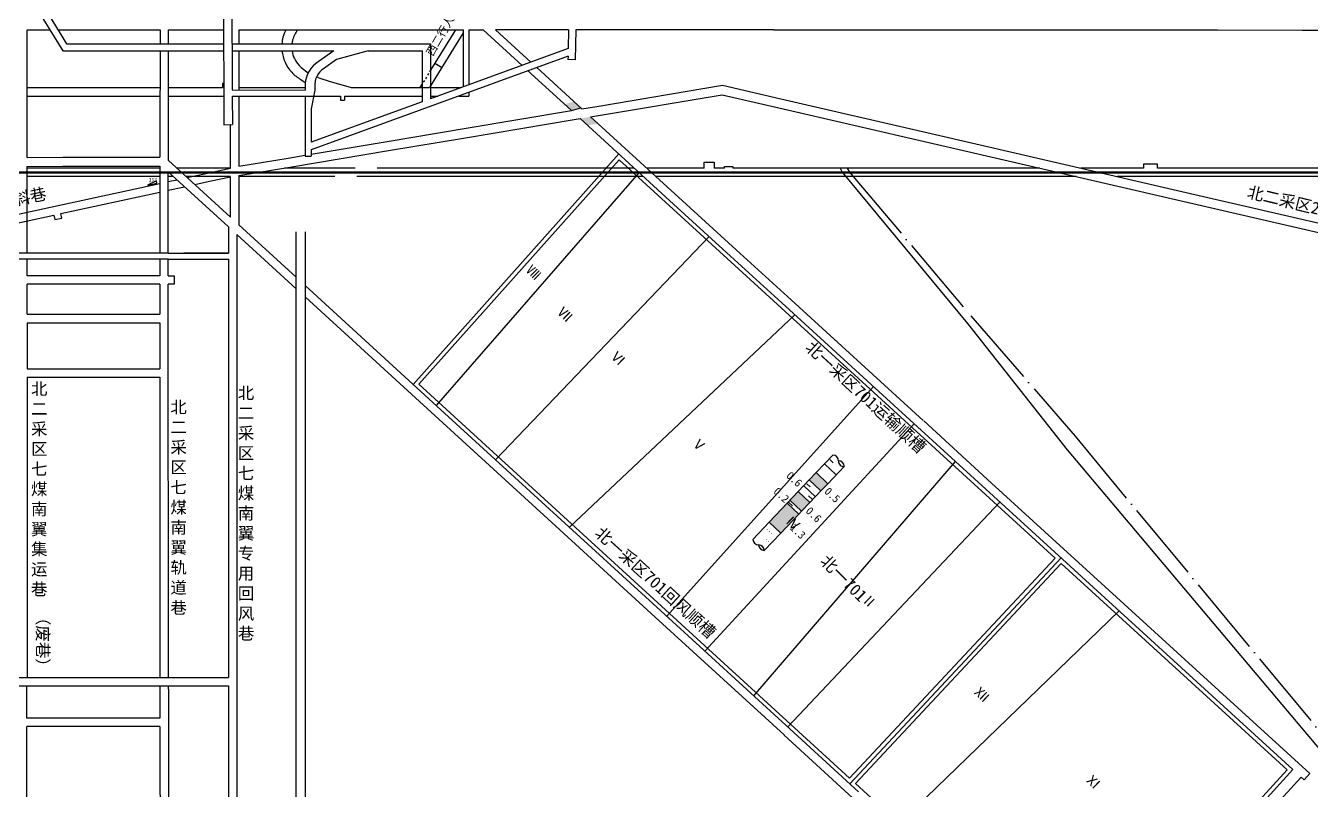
# Model space of a CAD drawing. Header units: millimetres. Extents: x 41513366 to 41522434, y 4590966 to 4600634.
# Drawn here: x 41518487 to 41519129, y 4596599 to 4596981 of the extents above; entities that cross this region are included whole.
import ezdxf

# ---------------------------------------------------------------- set-up
doc = ezdxf.new("R2010")
doc.units = ezdxf.units.MM
for name, pattern in [('ACAD_ISO04W100', [30, 24, -3, 0, -3]), ('JIS_02_1.0', [2, 1, -1]), ('SJHD', [10, 8, -2]), ('上盘交面线(2K)', [48, 40, -4, 0, -4])]:
    doc.linetypes.add(name, pattern=pattern)
for name, color, linetype, lineweight in [('12-1实见断层上盘交面线', 1, 'Continuous', 18), ('12-1实见断层下盘交面线', 1, 'Continuous', 18), ('12煤巷道', 7, 'Continuous', 18), ('2016年12煤进尺', 7, 'Continuous', 18), ('7煤工作面小柱状', 6, 'Continuous', 18), ('7煤工作面编号', 7, 'Continuous', 18), ('7煤巷道', 6, 'Continuous', 18), ('7煤巷道名称', 6, 'Continuous', 18), ('图纸改动标记', 2, 'Continuous', 18), ('岩巷', 30, 'Continuous', 18), ('岩巷巷道名称', 30, 'Continuous', 18), ('工作面月末位置', 7, 'Continuous', 18), ('采空区工作面颜色', 6, 'Continuous', 18)]:
    doc.layers.add(name, color=color, linetype=linetype, lineweight=lineweight)
doc.styles.add('仿宋_GB2312', font='')
doc.styles.add('正体', font='')
doc.styles.add('正等线体', font='simhei.ttf')
doc.styles.get('仿宋_GB2312').set_extended_font_data('宋体')
doc.styles.get('正体').set_extended_font_data('宋体')
doc.linetypes.add('下盘交面线(2K)', pattern='A,40,-4,[148,AAA.SHX,S=2.12164,R=0,X=0,Y=0],-4', length=48)

msp = doc.modelspace()

# ---------------------------------------------------------------- hatches: boundary and pattern name
at = {"layer": '7煤工作面小柱状', "lineweight": -3}
h = msp.add_hatch(color=6, dxfattribs=at)
h.paths.add_polyline_path([(41518881.9357, 4596757.5548), (41518878.4893, 4596753.9323), (41518884.2852, 4596748.418), (41518887.7316, 4596752.0405)], flags=0)
h.paths.add_polyline_path([(41518872.975, 4596748.1365), (41518868.8392, 4596743.7896), (41518874.6351, 4596738.2752), (41518878.7708, 4596742.6221)], flags=0)
h.paths.add_polyline_path([(41518858.4999, 4596732.9223), (41518864.2957, 4596727.4079), (41518873.2565, 4596736.8263), (41518867.4606, 4596742.3406)], flags=0)
at = {"layer": '岩巷', "lineweight": -3, "ltscale": 0.5}
for points in [[(41518760.9686, 4596942.7333), (41518756.2633, 4596941.3251), (41518759.7012, 4596938.1787), (41518764.4096, 4596939.5879)], [(41518769.2969, 4596935.1205), (41518764.0095, 4596934.2357), (41518767.7558, 4596930.807), (41518773.0471, 4596931.6925)]]:
    msp.add_hatch(color=3, dxfattribs=at).paths.add_polyline_path(points, flags=0)

# ---------------------------------------------------------------- linework, layer by layer
at = {"layer": '12-1实见断层上盘交面线', "linetype": '上盘交面线(2K)', "lineweight": -3}
for points in [[(41518897.4114, 4596909.5388), (41518898.4917, 4596907.539), (41518959.191, 4596835.7413), (41519011.16, 4596775.6795)], [(41519011.16, 4596775.6795), (41519281.4026, 4596450.0377)]]:
    msp.add_lwpolyline(points, dxfattribs=at)
at = {"layer": '12-1实见断层下盘交面线', "linetype": '下盘交面线(2K)', "lineweight": -3}
for points in [[(41518893.8522, 4596909.5388), (41518894.9164, 4596907.539), (41518957.5402, 4596832.0408), (41519007.2602, 4596768.9491)], [(41519007.2602, 4596768.9491), (41519272.4756, 4596454.4034)]]:
    msp.add_lwpolyline(points, dxfattribs=at)
at = {"layer": '12煤巷道', "lineweight": -3}
for p, q in [((41518513.618, 4596909.5387), (41518487.987, 4596909.5387)), ((41518554.2755, 4596909.5387), (41518513.618, 4596909.5387)), ((41518589.504, 4596909.5387), (41518562.6437, 4596909.5387)), ((41518651.7934, 4596909.5387), (41518616.4255, 4596909.5387)), ((41518790.9945, 4596909.5387), (41518662.8146, 4596909.5387)), ((41518825.913, 4596909.5387), (41518797.2828, 4596909.5387)), ((41518825.913, 4596909.5387), (41518825.913, 4596912.539)), ((41518825.913, 4596912.539), (41518830.913, 4596912.539)), ((41518830.913, 4596912.539), (41518830.913, 4596909.5387)), ((41518836.087, 4596909.5387), (41518830.913, 4596909.5387)), ((41518836.087, 4596909.5387), (41518836.087, 4596910.339)), ((41518836.087, 4596910.339), (41518840.287, 4596910.339)), ((41518840.287, 4596910.339), (41518840.287, 4596909.5387)), ((41518993.5291, 4596909.5387), (41518840.287, 4596909.5387)), ((41519045.25, 4596909.5387), (41519013.9779, 4596909.5387)), ((41519052.25, 4596911.539), (41519045.25, 4596911.539)), ((41519045.25, 4596911.539), (41519045.25, 4596909.5387)), ((41519052.25, 4596909.5387), (41519052.25, 4596911.539)), ((41519154.177, 4596909.5387), (41519052.25, 4596909.5387)), ((41518513.618, 4596905.3387), (41518487.9876, 4596905.3387)), ((41518554.2689, 4596905.3387), (41518513.618, 4596905.3387)), ((41518561.0134, 4596905.3387), (41518558.4689, 4596905.3387)), ((41518589.504, 4596905.3387), (41518567.2386, 4596905.3387)), ((41518641.6038, 4596905.3387), (41518593.704, 4596905.3387)), ((41518795.5836, 4596905.3387), (41518652.6251, 4596905.3387)), ((41519011.7212, 4596905.3387), (41518801.8776, 4596905.3387)), ((41519184.587, 4596905.3387), (41519032.1699, 4596905.3387))]:
    msp.add_line(p, q, dxfattribs=at)
at = {"layer": '2016年12煤进尺', "color": 4, "lineweight": -3, "ltscale": 2}
msp.add_line((41518694.9346, 4596959.6481), (41518691.5279, 4596961.7444), dxfattribs=at)
at = {"layer": '2016年12煤进尺', "lineweight": -3, "ltscale": 2}
msp.add_line((41518684.0797, 4596949.64), (41518688.8466, 4596949.64), dxfattribs=at)
at = {"layer": '7煤工作面小柱状', "color": 6, "lineweight": -3}
for p, q in [((41518886.0715, 4596761.9017), (41518891.8673, 4596756.3874)), ((41518888.65, 4596764.0628), (41518890.3539, 4596762.4416)), ((41518881.9357, 4596757.5548), (41518887.7316, 4596752.0405)), ((41518872.975, 4596748.1365), (41518878.7708, 4596742.6221)), ((41518877.2051, 4596752.0335), (41518878.909, 4596750.4123)), ((41518878.4893, 4596753.9323), (41518884.2852, 4596748.418)), ((41518867.4606, 4596742.3406), (41518873.2565, 4596736.8263)), ((41518868.3233, 4596742.6981), (41518870.0272, 4596741.077)), ((41518868.8392, 4596743.7896), (41518874.6351, 4596738.2752)), ((41518878.1587, 4596745.9387), (41518879.8626, 4596744.3175)), ((41518858.4999, 4596732.9223), (41518864.2957, 4596727.4079))]:
    msp.add_line(p, q, dxfattribs=at)
for points in [[(41518890.2072, 4596766.2486), (41518881.9357, 4596757.5548), (41518878.4893, 4596753.9323), (41518872.975, 4596748.1365), (41518867.4606, 4596742.3406), (41518858.4999, 4596732.9223), (41518850.2284, 4596724.2284)], [(41518896.0031, 4596760.7343), (41518887.7316, 4596752.0405), (41518884.2852, 4596748.418), (41518878.7708, 4596742.6221), (41518874.6351, 4596738.2752), (41518873.2565, 4596736.8263), (41518864.2957, 4596727.4079), (41518856.0243, 4596718.7141)], [(41518875.7321, 4596751.0344), (41518881.528, 4596745.5201)]]:
    msp.add_lwpolyline(points, dxfattribs=at)
for centre, radius, start, end in [((41518890.02, 4596763.2709), 3.0681, 2.7302173, 85.6667975), ((41518893.0659, 4596760.5601), 2.8569, 3.9278189, 89.6255975), ((41518895.5967, 4596763.2047), 2.5036, 175.6280402, 279.3408378), ((41518853.384, 4596724.6436), 3.1828, 187.495032, 265.3571131), ((41518856.2112, 4596721.8121), 3.1036, 186.3045528, 266.5475916), ((41518853.1277, 4596718.5712), 2.9001, 2.8246015, 90.027544)]:
    msp.add_arc(centre, radius, start, end, dxfattribs=at)
at = {"layer": '7煤巷道', "lineweight": -3}
for p, q in [((41518593.704, 4596978.545), (41518593.704, 4596971.577)), ((41518593.704, 4596968.077), (41518593.704, 4596948.4752)), ((41518742.4967, 4596959.6184), (41518764.9841, 4596939.0628)), ((41518761.5992, 4596963.5965), (41518757.9998, 4596963.6619)), ((41518593.704, 4596945.4399), (41518593.704, 4596910.4004)), ((41518769.2969, 4596935.1205), (41518841.9156, 4596868.7402)), ((41518589.504, 4596909.5153), (41518589.504, 4596931.1904)), ((41518589.504, 4596931.1904), (41518589.6825, 4596931.1872)), ((41518589.504, 4596884.9866), (41518589.504, 4596905.2167)), ((41518593.704, 4596905.7364), (41518593.704, 4596881.1475)), ((41518558.4372, 4596867.0603), (41518456.859, 4596867.0456)), ((41518558.4382, 4596864.0603), (41518456.859, 4596864.0456)), ((41518558.4372, 4596867.06), (41518588.518, 4596867.062)), ((41518558.4382, 4596864.06), (41518588.5182, 4596864.062)), ((41518588.518, 4596867.062), (41518566.2867, 4596867.062)), ((41518554.2411, 4596855.767), (41518487.9948, 4596855.767)), ((41518483.7021, 4596651.2121), (41518487.9188, 4596651.226)), ((41518487.9031, 4596635.1), (41518487.9021, 4596651.226)), ((41518487.9126, 4596480.9), (41518487.9034, 4596630.9)), ((41519119.9188, 4596609.4198), (41519015.6808, 4596495.4112)), ((41519128.3673, 4596607.3971), (41519125.5332, 4596604.2974)), ((41519124.0557, 4596605.6454), (41519019.7963, 4596491.6134))]:
    msp.add_line(p, q, dxfattribs=at)
for points in [[(41518487.9771, 4596978.545), (41518499.3137, 4596978.545)], [(41518487.9862, 4596914.7987), (41518487.9771, 4596978.545)], [(41518503.4179, 4596978.545), (41518554.3246, 4596978.545)], [(41518554.3246, 4596978.545), (41518554.3219, 4596971.577)], [(41518558.5219, 4596971.577), (41518558.5246, 4596978.545)], [(41518558.5246, 4596978.545), (41518586.054, 4596978.545)], [(41518593.704, 4596978.545), (41518617.1835, 4596978.545)], [(41518617.1835, 4596978.545), (41518705.6189, 4596978.545)], [(41518708.4189, 4596978.545), (41518715.5805, 4596978.545)], [(41518715.5805, 4596978.545), (41518735.05, 4596960.7374)], [(41518721.8712, 4596978.4831), (41518739.5006, 4596962.3585)], [(41518758.269, 4596978.4811), (41518721.8712, 4596978.4831)], [(41518758.269, 4596978.4811), (41518758.0992, 4596969.1327)], [(41518761.8696, 4596978.4809), (41518761.5992, 4596963.5965)], [(41518860.5429, 4596978.4757), (41518761.8696, 4596978.4809)], [(41518860.6574, 4596978.4756), (41518902.8008, 4596978.551), (41518950.7797, 4596978.489), (41518997.6182, 4596978.453), (41519043.9353, 4596978.419), (41519082.2458, 4596978.411), (41519124.6837, 4596978.397), (41519169.8479, 4596978.345), (41519217.0446, 4596978.327), (41519260.5508, 4596978.317), (41519308.3166, 4596978.3), (41519354.7056, 4596978.234), (41519400.5309, 4596978.23), (41519449.3272, 4596978.339), (41519496.3889, 4596978.428), (41519545.5949, 4596978.474), (41519551.0774, 4596978.4731)], [(41518554.3205, 4596968.077), (41518554.305, 4596928.5277), (41518554.2838, 4596914.93)], [(41518558.4814, 4596913.3434), (41518558.505, 4596928.5226), (41518558.5205, 4596968.077)], [(41518758.0291, 4596965.2758), (41518757.9998, 4596963.6619)], [(41518738.0458, 4596957.9972), (41518739.3866, 4596956.7709), (41518759.7012, 4596938.1787)], [(41518764.9841, 4596939.0628), (41518772.3958, 4596940.3031), (41518835.2006, 4596950.813), (41518864.249, 4596944.1066)], [(41518769.2969, 4596935.1205), (41518773.155, 4596935.7662), (41518835.0574, 4596946.125), (41518863.2142, 4596939.6245)], [(41518864.249, 4596944.1066), (41518939.2558, 4596926.7898)], [(41518706.1421, 4596929.216), (41518759.7012, 4596938.1787)], [(41518706.9013, 4596924.6791), (41518762.1363, 4596933.9223)], [(41518762.1363, 4596933.9223), (41518764.0095, 4596934.2357)], [(41518764.0095, 4596934.2357), (41518806.9314, 4596894.9531), (41518839.0876, 4596865.6349), (41518864.7946, 4596842.266)], [(41518863.2142, 4596939.6245), (41518938.221, 4596922.3077)], [(41518667.6806, 4596922.7798), (41518706.1421, 4596929.216)], [(41518629.8, 4596916.4408), (41518667.6806, 4596922.7798)], [(41518668.4398, 4596918.2429), (41518706.9013, 4596924.6791)], [(41518938.221, 4596922.3077), (41519067.754, 4596892.4024)], [(41518939.2558, 4596926.7898), (41519068.7888, 4596896.8845)], [(41518487.9862, 4596914.7987), (41518505.756, 4596914.973), (41518548.6609, 4596914.93), (41518554.2838, 4596914.93)], [(41518618.3664, 4596914.5275), (41518626.8, 4596915.9388)], [(41518619.1256, 4596909.9905), (41518668.4397, 4596918.2429)], [(41518668.4397, 4596918.2429), (41518668.4398, 4596918.2429)], [(41518487.9869, 4596910.2985), (41518505.7953, 4596910.4732)], [(41518487.9931, 4596867.0501), (41518487.9869, 4596910.2985)], [(41518505.7564, 4596910.473), (41518548.6564, 4596910.43), (41518554.2768, 4596910.43)], [(41518554.2768, 4596910.43), (41518554.232, 4596881.6261), (41518554.2372, 4596867.0597)], [(41518558.4814, 4596913.3434), (41518589.504, 4596884.9866)], [(41518593.704, 4596910.4004), (41518618.3664, 4596914.5275)], [(41518593.704, 4596905.7364), (41518619.1256, 4596909.9905)], [(41518558.4372, 4596867.06), (41518558.432, 4596881.6293), (41518558.4725, 4596907.6613)], [(41518558.4725, 4596907.6613), (41518588.5171, 4596880.1984)], [(41519068.7888, 4596896.8845), (41519185.7336, 4596869.8855)], [(41519067.754, 4596892.4024), (41519184.6988, 4596865.4034)], [(41518588.5171, 4596880.1984), (41518588.518, 4596867.062)], [(41518592.7174, 4596876.3591), (41518622.284, 4596849.3332)], [(41518592.7174, 4596876.3591), (41518622.284, 4596849.3332)], [(41518592.7174, 4596876.3591), (41518592.7466, 4596443.8938)], [(41518593.704, 4596881.1475), (41518622.284, 4596855.0234)], [(41518622.284, 4596411.4058), (41518622.284, 4596877.791)], [(41518626.884, 4596469.551), (41518626.884, 4596877.791)], [(41518487.9948, 4596855.767), (41518487.9936, 4596864.0501)], [(41518554.2382, 4596864.0597), (41518554.2411, 4596855.767)], [(41518558.4411, 4596855.7621), (41518558.4382, 4596864.06)], [(41518588.5182, 4596864.062), (41518588.5323, 4596655.426)], [(41518841.9156, 4596868.7402), (41518867.6198, 4596845.3739)], [(41518841.9156, 4596868.7402), (41518867.6198, 4596845.3739)], [(41518554.2426, 4596851.5595), (41518487.9954, 4596851.5361)], [(41518487.9975, 4596836.5779), (41518487.9954, 4596851.5361)], [(41518554.2426, 4596851.5595), (41518554.2479, 4596836.5734)], [(41518558.4411, 4596855.7621), (41518561.4411, 4596855.7621), (41518561.4411, 4596851.5621)], [(41518561.4411, 4596851.5621), (41518558.4426, 4596851.561)], [(41518558.5119, 4596655.426), (41518558.4426, 4596851.561)], [(41518626.884, 4596850.8187), (41518628.7405, 4596849.1218), (41518692.5415, 4596790.8007), (41518748.7966, 4596739.3726)], [(41518626.884, 4596845.1284), (41518689.7078, 4596787.7007), (41518745.9627, 4596736.2727)], [(41518626.884, 4596845.1284), (41518689.7078, 4596787.7007), (41518745.9627, 4596736.2727)], [(41518867.6241, 4596845.3699), (41518935.4031, 4596783.5339)], [(41518864.7934, 4596842.2671), (41518932.5724, 4596780.4311), (41518966.6195, 4596749.282)], [(41518487.9975, 4596836.5779), (41518554.2479, 4596836.5734)], [(41518487.998, 4596832.3779), (41518487.998, 4596809.3779)], [(41518487.998, 4596832.3779), (41518554.2494, 4596832.3734)], [(41518554.2494, 4596832.3734), (41518554.2575, 4596809.3734)], [(41518487.998, 4596805.1779), (41518487.998, 4596655.426)], [(41518554.259, 4596805.1734), (41518554.3119, 4596655.426)], [(41518935.5912, 4596783.3618), (41518969.4545, 4596752.3808)], [(41518966.6204, 4596749.2811), (41519119.9188, 4596609.4198)], [(41518969.4512, 4596752.3839), (41519128.3673, 4596607.3971)], [(41518745.963, 4596736.2725), (41518801.513, 4596685.5245), (41518865.8676, 4596626.6629)], [(41518748.7958, 4596739.3734), (41518804.3458, 4596688.6254), (41518868.7022, 4596629.7621)], [(41518063.0813, 4596655.462), (41518063.0814, 4596655.462), (41518207.536, 4596655.462), (41518302.3594, 4596655.45), (41518349.4432, 4596655.447), (41518442.5098, 4596655.426), (41518483.7027, 4596655.426), (41518588.5323, 4596655.426)], [(41518487.9021, 4596651.226), (41518588.5326, 4596651.226)], [(41518554.3134, 4596651.226), (41518554.314, 4596649.5628)], [(41518554.314, 4596649.564), (41518554.3147, 4596635.1)], [(41518558.514, 4596649.5643), (41518558.5134, 4596651.226)], [(41518558.514, 4596649.564), (41518558.5147, 4596635.1)], [(41518588.5326, 4596651.226), (41518588.5337, 4596635.1)], [(41518554.3147, 4596635.1), (41518487.9031, 4596635.1)], [(41518558.5147, 4596635.1), (41518558.5149, 4596630.9)], [(41518588.5337, 4596635.1), (41518588.5361, 4596600)], [(41518554.3149, 4596630.9), (41518487.9034, 4596630.9)], [(41518554.3149, 4596630.9), (41518554.318, 4596562.824), (41518554.323, 4596519.628), (41518554.3387, 4596480.9)], [(41518558.5149, 4596630.9), (41518558.518, 4596562.824), (41518558.523, 4596519.6281), (41518558.542, 4596472.6564), (41518558.5422, 4596466.4621)], [(41518865.8717, 4596626.6592), (41518900.2737, 4596595.2068), (41518936.346, 4596562.3496), (41519050.7544, 4596457.5636)], [(41518868.7056, 4596629.7589), (41518903.1077, 4596598.3065)], [(41519124.0557, 4596605.6454), (41519125.5332, 4596604.2974)]]:
    msp.add_lwpolyline(points, dxfattribs=at)
at = {"layer": '7煤巷道', "lineweight": -3, "ltscale": 10}
for points in [[(41518487.9964, 4596809.3779), (41518554.2478, 4596809.3734)], [(41518487.9962, 4596805.1779), (41518554.2476, 4596805.1734)]]:
    msp.add_lwpolyline(points, dxfattribs=at)
at = {"layer": '7煤巷道', "lineweight": -3}
msp.add_lwpolyline([(41518588.5361, 4596600), (41518588.538, 4596571.2119, 0.00001144), (41518588.538, 4596571.2118), (41518588.543, 4596527.096), (41518588.5373, 4596442.4591)], format="xyb", dxfattribs=at)
at = {"layer": '图纸改动标记', "color": 3, "linetype": 'ByBlock', "lineweight": -3, "ltscale": 2}
msp.add_lwpolyline([(41518631.7894, 4596955.3641), (41518631.7641, 4596955.3764)], dxfattribs=at)
at = {"layer": '图纸改动标记', "color": 4, "linetype": 'ByBlock', "lineweight": -3, "ltscale": 2}
msp.add_lwpolyline([(41519402.272, 4596907.039), (41516489.893, 4596907.039)], dxfattribs=at)
at = {"layer": '图纸改动标记', "color": 3, "lineweight": -3, "ltscale": 2}
msp.add_lwpolyline([(41519281.9457, 4596907.439), (41516490.0198, 4596907.439)], dxfattribs=at)
at = {"layer": '岩巷', "lineweight": -3}
for p, q in [((41518585.92, 4597014.0831), (41518586.2325, 4596931.1742)), ((41518590.12, 4597014.0989), (41518590.3673, 4596948.4794)), ((41518483.6268, 4597004.1592), (41518505.7246, 4596968.077)), ((41518487.731, 4597004.1592), (41518507.6854, 4596971.577)), ((41518705.6189, 4596978.545), (41518705.6189, 4596972.6439)), ((41518705.6189, 4596972.6439), (41518705.6189, 4596950.0175)), ((41518708.4189, 4596978.545), (41518708.4189, 4596972.6439)), ((41518708.4189, 4596972.6439), (41518708.4189, 4596951.0374)), ((41518505.7246, 4596968.077), (41518586.0934, 4596968.077)), ((41518507.6854, 4596971.577), (41518586.0802, 4596971.577)), ((41518590.2803, 4596971.577), (41518689.442, 4596971.577)), ((41518590.2803, 4596971.577), (41518689.442, 4596971.577)), ((41518590.2935, 4596968.077), (41518641.0455, 4596968.077)), ((41518590.2935, 4596968.077), (41518641.0455, 4596968.077)), ((41518641.0455, 4596968.077), (41518633.3194, 4596962.5413)), ((41518641.0455, 4596968.077), (41518633.3194, 4596962.5413)), ((41518658.235, 4596968.077), (41518642.412, 4596963.6433)), ((41518658.235, 4596968.077), (41518642.412, 4596963.6433)), ((41518658.235, 4596968.077), (41518685.242, 4596968.077)), ((41518658.235, 4596968.077), (41518685.242, 4596968.077)), ((41518685.242, 4596968.077), (41518685.242, 4596942.5955)), ((41518685.242, 4596968.077), (41518685.242, 4596942.5955)), ((41518689.442, 4596971.577), (41518689.442, 4596944.1253)), ((41518689.442, 4596971.577), (41518689.442, 4596944.1253)), ((41518642.412, 4596963.6433), (41518635.882, 4596958.9646)), ((41518642.412, 4596963.6433), (41518635.882, 4596958.9646)), ((41518624.64, 4596953.7242), (41518626.8452, 4596952.1853)), ((41518633.535, 4596954.5111), (41518639.2681, 4596952.7915)), ((41518487.9812, 4596949.6394), (41518496.457, 4596949.6395)), ((41518496.457, 4596949.6395), (41518504.1471, 4596949.6395)), ((41518504.1471, 4596949.6395), (41518509.9093, 4596949.6395)), ((41518509.9093, 4596949.6395), (41518518.5606, 4596949.6395)), ((41518518.5606, 4596949.6395), (41518539.0051, 4596949.6396)), ((41518539.0051, 4596949.6396), (41518554.3133, 4596949.6397)), ((41518558.5133, 4596949.6397), (41518560.8691, 4596949.6397)), ((41518560.8691, 4596949.6397), (41518567.7167, 4596949.6397)), ((41518567.7167, 4596949.6397), (41518585.5889, 4596949.6398)), ((41518586.1551, 4596951.7248), (41518585.5889, 4596951.7248)), ((41518585.5889, 4596951.7248), (41518585.5889, 4596949.6398)), ((41518590.3673, 4596948.4794), (41518626.8, 4596948.4334)), ((41518590.3673, 4596948.4794), (41518626.8, 4596948.4334)), ((41518593.704, 4596949.6399), (41518626.8, 4596949.64)), ((41518626.8, 4596951.628), (41518626.8, 4596948.4334)), ((41518626.8, 4596951.628), (41518626.8, 4596948.4334)), ((41518631.6, 4596948.428), (41518629.8, 4596939.095)), ((41518631.6, 4596948.428), (41518629.8, 4596939.095)), ((41518631.6, 4596951.628), (41518631.6, 4596948.428)), ((41518631.6, 4596951.628), (41518631.6, 4596948.428)), ((41518639.2681, 4596952.7915), (41518645.6919, 4596950.8647)), ((41518645.6919, 4596950.8647), (41518649.775, 4596949.64)), ((41518649.775, 4596949.64), (41518652.675, 4596949.64)), ((41518652.675, 4596949.64), (41518662.2321, 4596949.64)), ((41518662.2321, 4596949.64), (41518684.0797, 4596949.64)), ((41518689.442, 4596949.64), (41518704.5824, 4596949.64)), ((41518708.4189, 4596947.206), (41518708.4189, 4596945.44)), ((41518487.9818, 4596945.4394), (41518496.457, 4596945.4395)), ((41518496.457, 4596945.4395), (41518504.1471, 4596945.4395)), ((41518504.1471, 4596945.4395), (41518509.9093, 4596945.4395)), ((41518509.9093, 4596945.4395), (41518518.5606, 4596945.4395)), ((41518518.5606, 4596945.4395), (41518539.0052, 4596945.4396)), ((41518539.0052, 4596945.4396), (41518554.3116, 4596945.4397)), ((41518558.5116, 4596945.4397), (41518560.8691, 4596945.4397)), ((41518560.8691, 4596945.4397), (41518567.7167, 4596945.4397)), ((41518567.7167, 4596945.4397), (41518586.1787, 4596945.4398)), ((41518590.3786, 4596945.4794), (41518626.8, 4596945.4334)), ((41518590.3786, 4596945.4794), (41518590.4325, 4596931.19)), ((41518590.3786, 4596945.4794), (41518626.8, 4596945.4334)), ((41518590.3786, 4596945.4794), (41518590.4325, 4596931.19)), ((41518593.704, 4596945.4399), (41518629.109, 4596945.44)), ((41518626.8, 4596945.4334), (41518626.8, 4596915.5181)), ((41518626.8, 4596945.4334), (41518626.8, 4596915.5181)), ((41518629.109, 4596945.44), (41518631.0237, 4596945.44)), ((41518631.0237, 4596945.44), (41518644.468, 4596945.44)), ((41518644.468, 4596945.44), (41518644.468, 4596943.44)), ((41518644.468, 4596943.44), (41518646.468, 4596943.44)), ((41518646.468, 4596945.44), (41518646.468, 4596943.44)), ((41518646.468, 4596945.44), (41518652.675, 4596945.44)), ((41518647.83, 4596945.44), (41518652.675, 4596945.44)), ((41518652.675, 4596945.44), (41518662.2321, 4596945.44)), ((41518662.2321, 4596945.44), (41518685.242, 4596945.44)), ((41518689.442, 4596945.44), (41518693.0514, 4596945.44)), ((41518703.5703, 4596945.44), (41518708.4189, 4596945.44)), ((41518629.8, 4596939.095), (41518629.8, 4596922.4016)), ((41518629.8, 4596939.095), (41518629.8, 4596922.4016)), ((41518586.2325, 4596931.1742), (41518590.4325, 4596931.19)), ((41518586.2325, 4596931.1742), (41518590.4325, 4596931.19)), ((41518626.8, 4596915.5181), (41518629.8, 4596915.5181)), ((41518626.8, 4596915.5181), (41518629.8, 4596915.5181)), ((41518629.8, 4596918.5702), (41518629.8, 4596915.5181)), ((41518629.8, 4596918.5702), (41518629.8, 4596915.5181))]:
    msp.add_line(p, q, dxfattribs=at)
at = {"layer": '岩巷', "linetype": 'ByBlock', "lineweight": -3, "ltscale": 0.5}
for p, q in [((41518501.3886, 4596886.076), (41518501.8748, 4596883.8279)), ((41518501.8748, 4596883.8279), (41518505.2957, 4596884.5678)), ((41518505.2957, 4596884.5678), (41518504.8095, 4596886.8158))]:
    msp.add_line(p, q, dxfattribs=at)
at = {"layer": '岩巷', "lineweight": -3}
for points in [[(41518701.8658, 4596978.545), (41518689.442, 4596958.3546)], [(41518705.6189, 4596977.0117), (41518691.9687, 4596954.8282)], [(41518758.0992, 4596969.1327), (41518689.442, 4596944.1253)], [(41518758.0992, 4596969.1327), (41518689.442, 4596944.1253)], [(41518623.7448, 4596960.701), (41518624.714, 4596959.7597)], [(41518624.714, 4596959.7597), (41518628.2868, 4596957.0755)], [(41518758.0291, 4596965.2758), (41518629.8, 4596918.5702)], [(41518758.0291, 4596965.2758), (41518629.8, 4596918.5702)], [(41518633.535, 4596954.5111), (41518632.4652, 4596955.0338)], [(41518691.9687, 4596954.8282), (41518688.8466, 4596949.64)], [(41518685.242, 4596951.529), (41518684.0797, 4596949.64)], [(41518685.242, 4596942.5955), (41518629.8, 4596922.4016)], [(41518685.242, 4596942.5955), (41518629.8, 4596922.4016)], [(41518578.0867, 4596907.0268), (41518589.504, 4596909.5153)], [(41518499.6211, 4596889.9908), (41518554.2635, 4596901.8545)], [(41518548.0289, 4596900.9231), (41518552.7771, 4596901.9932), (41518552.5512, 4596903.1918), (41518548.0289, 4596900.9231)], [(41518558.4649, 4596902.7667), (41518562.798, 4596903.7074)], [(41518567.8284, 4596904.7996), (41518578.09, 4596907.0275)], [(41518571.6281, 4596901.3264), (41518578.9811, 4596902.9232)], [(41518578.9811, 4596902.9232), (41518589.504, 4596905.2167)], [(41518504.8095, 4596886.8158), (41518554.277, 4596897.5583)], [(41518558.4582, 4596898.4664), (41518566.598, 4596900.234)], [(41518408.9236, 4596870.3752), (41518499.6211, 4596889.9908)], [(41518457.3078, 4596876.5424), (41518501.3886, 4596886.076)]]:
    msp.add_lwpolyline(points, dxfattribs=at)
at = {"layer": '岩巷', "linetype": 'JIS_02_1.0', "lineweight": -3}
msp.add_lwpolyline([(41518689.442, 4596958.3546), (41518685.242, 4596951.529)], dxfattribs=at)
at = {"layer": '岩巷', "color": 2, "lineweight": -3, "ltscale": 0.5}
msp.add_lwpolyline([(41518759.7012, 4596938.1787), (41518764.4096, 4596939.5879)], dxfattribs=at)
at = {"layer": '岩巷', "color": 1, "linetype": 'ACAD_ISO04W100', "lineweight": -3, "ltscale": 0.5}
msp.add_lwpolyline([(41518624.4448, 4596905.1003), (41518624.4113, 4596905.3387)], dxfattribs=at)
at = {"layer": '岩巷', "lineweight": -3}
for centre, radius, start, end in [((41518633.6958, 4596969.9782), 18.603, 165.1055876, 175.069736), ((41518633.6958, 4596969.9782), 18.603, 165.1055876, 175.069736), ((41518633.6928, 4596969.976), 18.6007, 152.5689431, 165.0967484), ((41518633.7005, 4596969.9773), 13.6076, 165.1069945, 173.2487395), ((41518633.7005, 4596969.9773), 13.6076, 165.1069945, 173.2487395), ((41518633.6928, 4596969.976), 13.6005, 140.946196, 165.0934987), ((41518633.6958, 4596969.9782), 18.603, 185.8657588, 222.9927776), ((41518633.7005, 4596969.9773), 13.6076, 188.027627, 222.9766903), ((41518640.5996, 4596950.7884), 13.8251, 121.7756186, 176.5181768), ((41518640.5996, 4596950.7884), 13.8251, 121.7756186, 176.5181768), ((41518633.8003, 4596970.0934), 18.758, 223.0325539, 240.7684506), ((41518641.0204, 4596951.0477), 9.4382, 122.9849857, 176.4750592), ((41518641.0204, 4596951.0477), 9.4382, 122.9849857, 176.4750592)]:
    msp.add_arc(centre, radius, start, end, dxfattribs=at)
at = {"layer": '工作面月末位置', "color": 205, "lineweight": -3}
msp.add_line((41518680.7307, 4596801.5971), (41518783.3339, 4596916.5497), dxfattribs=at)
for points in [[(41518692.3316, 4596790.9926), (41518793.5428, 4596907.1881)], [(41518828.4853, 4596875.3084), (41518721.8407, 4596764.0156)], [(41518871.3323, 4596836.217), (41518758.7358, 4596730.2926)], [(41518910.4856, 4596800.4956), (41518807.3329, 4596685.8932)], [(41518826.3688, 4596668.4821), (41518930.801, 4596781.9609)], [(41518850.724, 4596646.2057), (41518951.4857, 4596763.0892)], [(41518973.648, 4596742.8696), (41518867.6894, 4596630.6884)]]:
    msp.add_lwpolyline(points, dxfattribs=at)
at = {"layer": '工作面月末位置', "color": 150, "lineweight": -3}
msp.add_lwpolyline([(41519033.1167, 4596688.6134), (41518921.9171, 4596581.0816)], dxfattribs=at)
at = {"layer": '采空区工作面颜色', "color": 205, "lineweight": -3}
msp.add_lwpolyline([(41518783.4795, 4596913.7093), (41518683.5387, 4596801.7396), (41518898.5637, 4596605.1294), (41519001.308, 4596714.927)], close=True, dxfattribs=at)
msp.add_lwpolyline([(41518783.4795, 4596913.7093), (41518683.5387, 4596801.7396), (41518898.5637, 4596605.1294), (41519001.308, 4596714.927)], close=True, dxfattribs=at)
at = {"layer": '采空区工作面颜色', "color": 6, "lineweight": -3}
msp.add_lwpolyline([(41519004.157, 4596715.0347), (41518898.6731, 4596602.3193)], dxfattribs=at)
at = {"layer": '采空区工作面颜色', "color": 150, "lineweight": -3}
msp.add_lwpolyline([(41519004.2679, 4596712.2262), (41519117.0918, 4596609.2917), (41519015.5538, 4596498.2363), (41518901.5164, 4596602.4305)], close=True, dxfattribs=at)
msp.add_lwpolyline([(41519004.2679, 4596712.2262), (41519117.0918, 4596609.2917), (41519015.5538, 4596498.2363), (41518901.5164, 4596602.4305)], close=True, dxfattribs=at)

# ---------------------------------------------------------------- texts
at = {"layer": '7煤工作面小柱状', "color": 6, "lineweight": -3, "attachment_point": 1, "style": '正等线体'}
for s, insert, char_height, width, rotation in [('0.6', (41518869.3352, 4596758.5388), 4, 8.314607, 317.4006567), ('0.2', (41518863.004, 4596750.6737), 4, 9.586523, 316.4260726), ('0.5', (41518888.4143, 4596750.677), 4, 15.345433, 316.4260726), ('0.6', (41518879.1089, 4596740.8964), 4, 15.345433, 316.4260726), ('...', (41518858.1604, 4596731.1733), 2, 26.131101, 316.4260726), ('1.3', (41518871.1821, 4596732.5649), 4, 15.345433, 316.4260726), ('...', (41518857.7173, 4596726.1201), 2, 26.131101, 316.4260726)]:
    msp.add_mtext(s, dxfattribs=dict(at, insert=insert, char_height=char_height, width=width, rotation=rotation))
at = {"layer": '7煤工作面编号', "color": 6, "linetype": 'SJHD', "lineweight": -3, "insert": (41518893.1623, 4596702.4038), "char_height": 6, "width": 234.47629, "attachment_point": 8, "rotation": 314.8754422, "style": '正等线体'}
msp.add_mtext('{\\fSimSun|b0|i0|c134|p49;北一701}', dxfattribs=at)
at = {"layer": '7煤巷道名称', "color": 6, "lineweight": -3, "char_height": 6, "attachment_point": 1, "style": '仿宋_GB2312'}
for s, insert, width, rotation in [('北二采区2#七煤回风巷', (41519098.0763, 4596900.7827), 146.051613, 346.2929206), ('北一采区701运输顺槽', (41518880.0836, 4596823.8071), 146.051613, 317.4262309), ('北一采区701回风顺槽', (41518774.9351, 4596731.129), 118.2756, 317.7596929), ('（废巷）', (41518498.8459, 4596689.509), 73.484173, 270)]:
    msp.add_mtext(s, dxfattribs=dict(at, insert=insert, width=width, rotation=rotation))
at = {"layer": '7煤巷道名称', "color": 6, "lineweight": -3, "char_height": 6, "width": 11.653473, "attachment_point": 1, "style": '仿宋_GB2312'}
for s, insert in [('北二采区七煤南翼集运巷', (41518489.9336, 4596802.3993)), ('北二采区七煤南翼专用回风巷', (41518593.1758, 4596800.3047)), ('北二采区七煤南翼轨道巷', (41518559.5327, 4596793.2181))]:
    msp.add_mtext(s, dxfattribs=dict(at, insert=insert))
at = {"layer": '岩巷', "lineweight": -3, "insert": (41518548.599, 4596904.4715), "char_height": 2, "width": 24.830141, "attachment_point": 1, "style": '正等线体'}
msp.add_mtext('35%%D', dxfattribs=at)
at = {"layer": '岩巷巷道名称', "color": 30, "lineweight": -3, "insert": (41518686.9701, 4596966.9971), "char_height": 4, "width": 116.32381, "attachment_point": 1, "rotation": 60.0298111, "style": '仿宋_GB2312'}
msp.add_mtext('西二行人通路', dxfattribs=at)
at = {"layer": '岩巷巷道名称', "lineweight": -3, "insert": (41518424.7203, 4596884.922), "char_height": 6, "width": 117.584, "attachment_point": 1, "rotation": 11.7495242, "style": '正等线体'}
msp.add_mtext('西二采区2#回风斜巷', dxfattribs=at)
at = {"layer": '工作面月末位置', "color": 205, "lineweight": -3, "char_height": 5, "width": 25.592271, "attachment_point": 1, "rotation": 315.8917307, "style": '正体'}
for s, insert in [('Ⅷ', (41518740.1732, 4596861.6256)), ('Ⅶ', (41518755.853, 4596840.6993)), ('Ⅵ', (41518782.405, 4596818.7238)), ('Ⅴ', (41518822.753, 4596775.6191)), ('Ⅳ', (41518869.6614, 4596736.5766)), ('Ⅱ', (41518907.7274, 4596697.5844))]:
    msp.add_mtext(s, dxfattribs=dict(at, insert=insert))
at = {"layer": '工作面月末位置', "color": 150, "lineweight": -3, "char_height": 5, "width": 25.592271, "attachment_point": 1, "rotation": 315.8917307, "style": '正体'}
for s, insert in [('Ⅻ', (41518963.967, 4596651.0346)), ('Ⅺ', (41519019.6296, 4596607.4172))]:
    msp.add_mtext(s, dxfattribs=dict(at, insert=insert))

doc.saveas('drawing.dxf')
